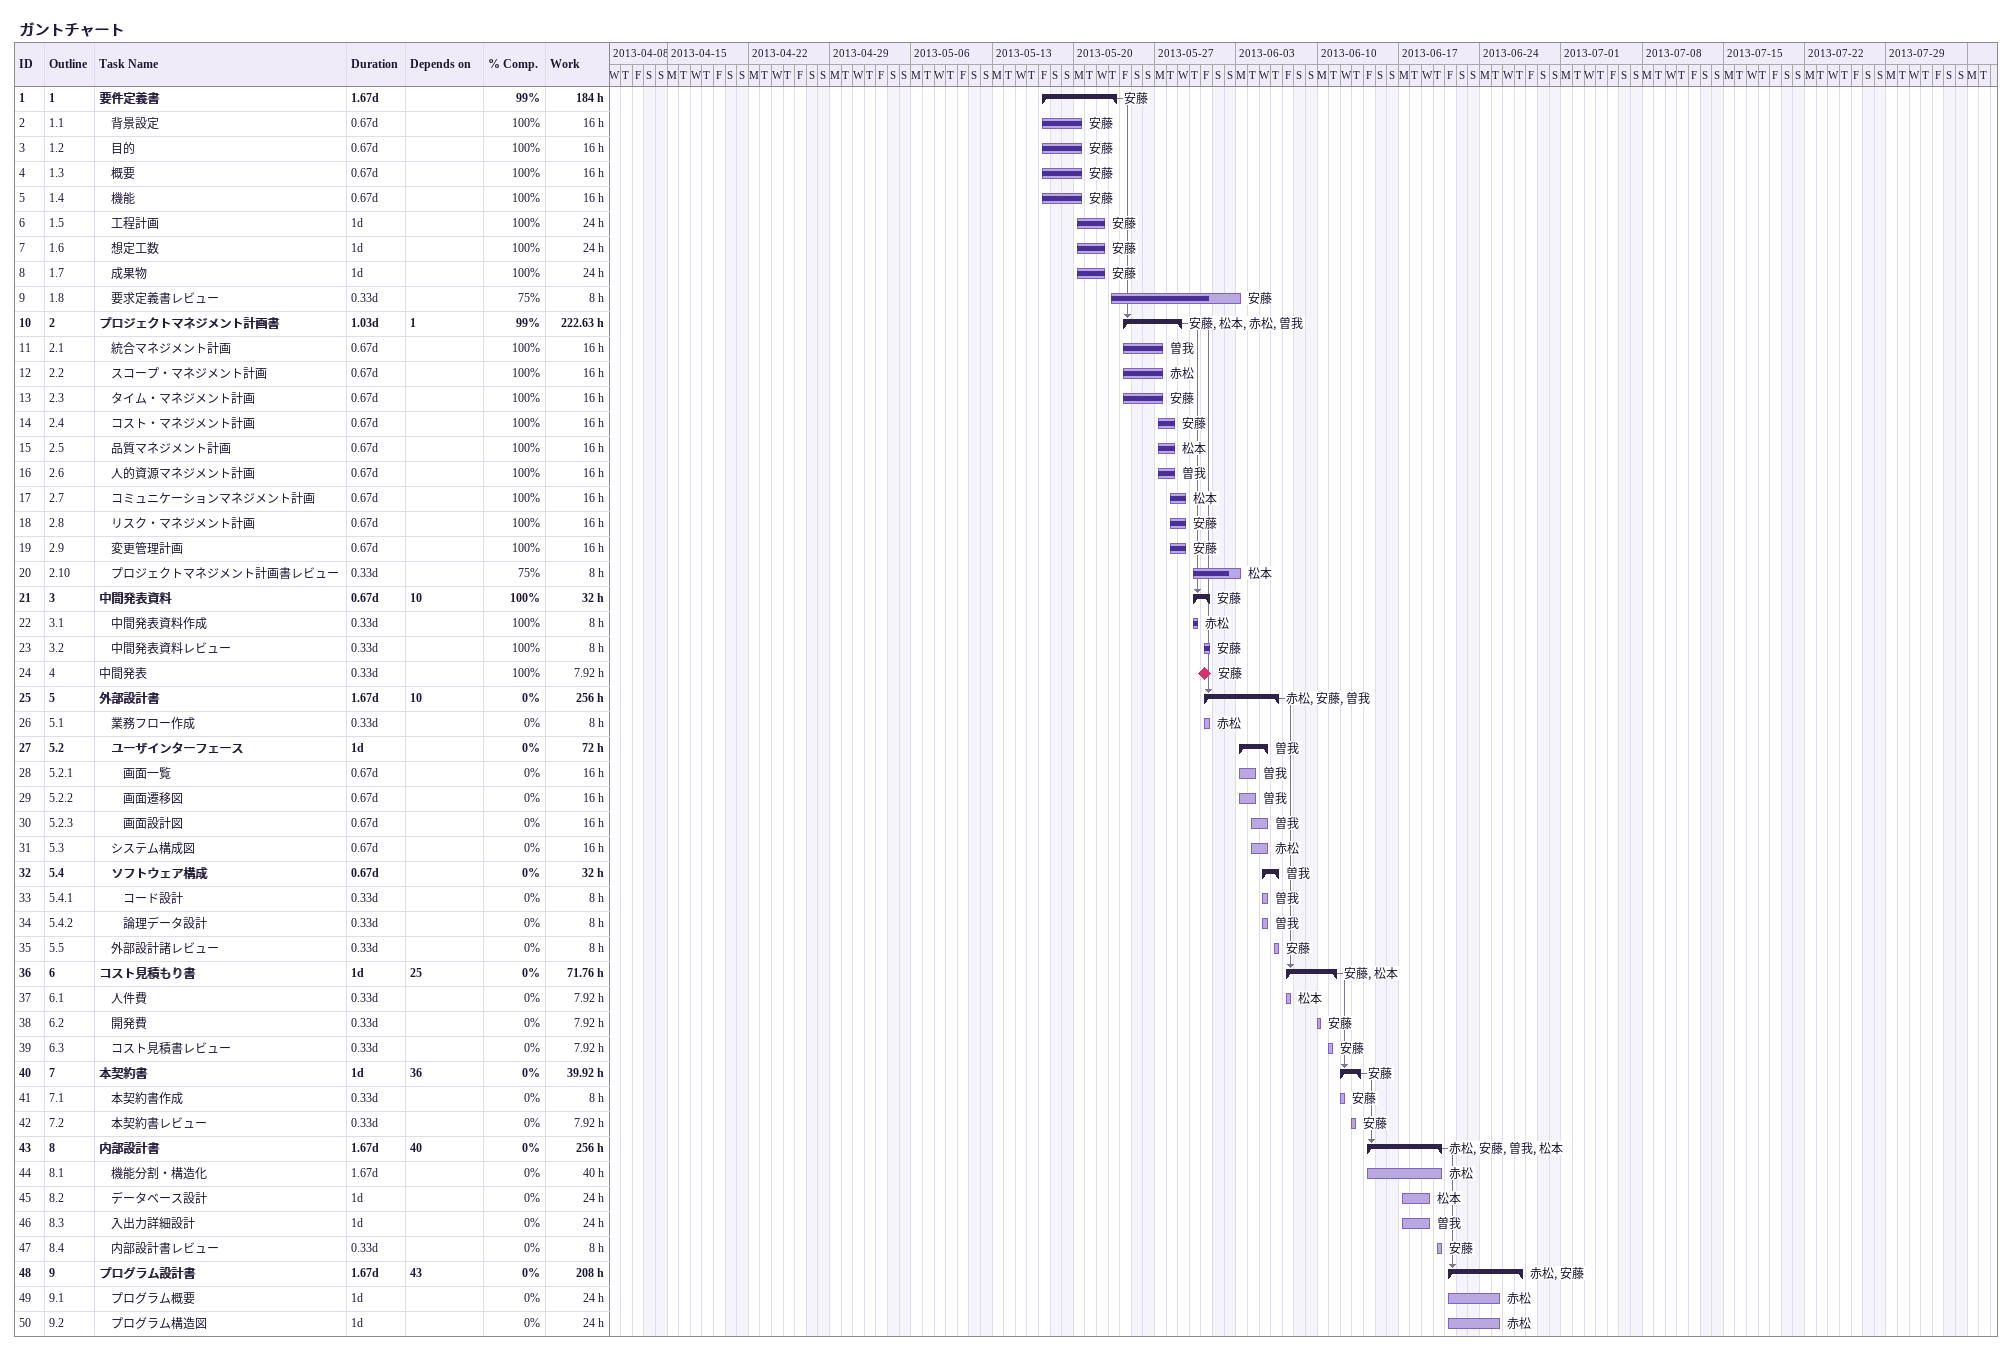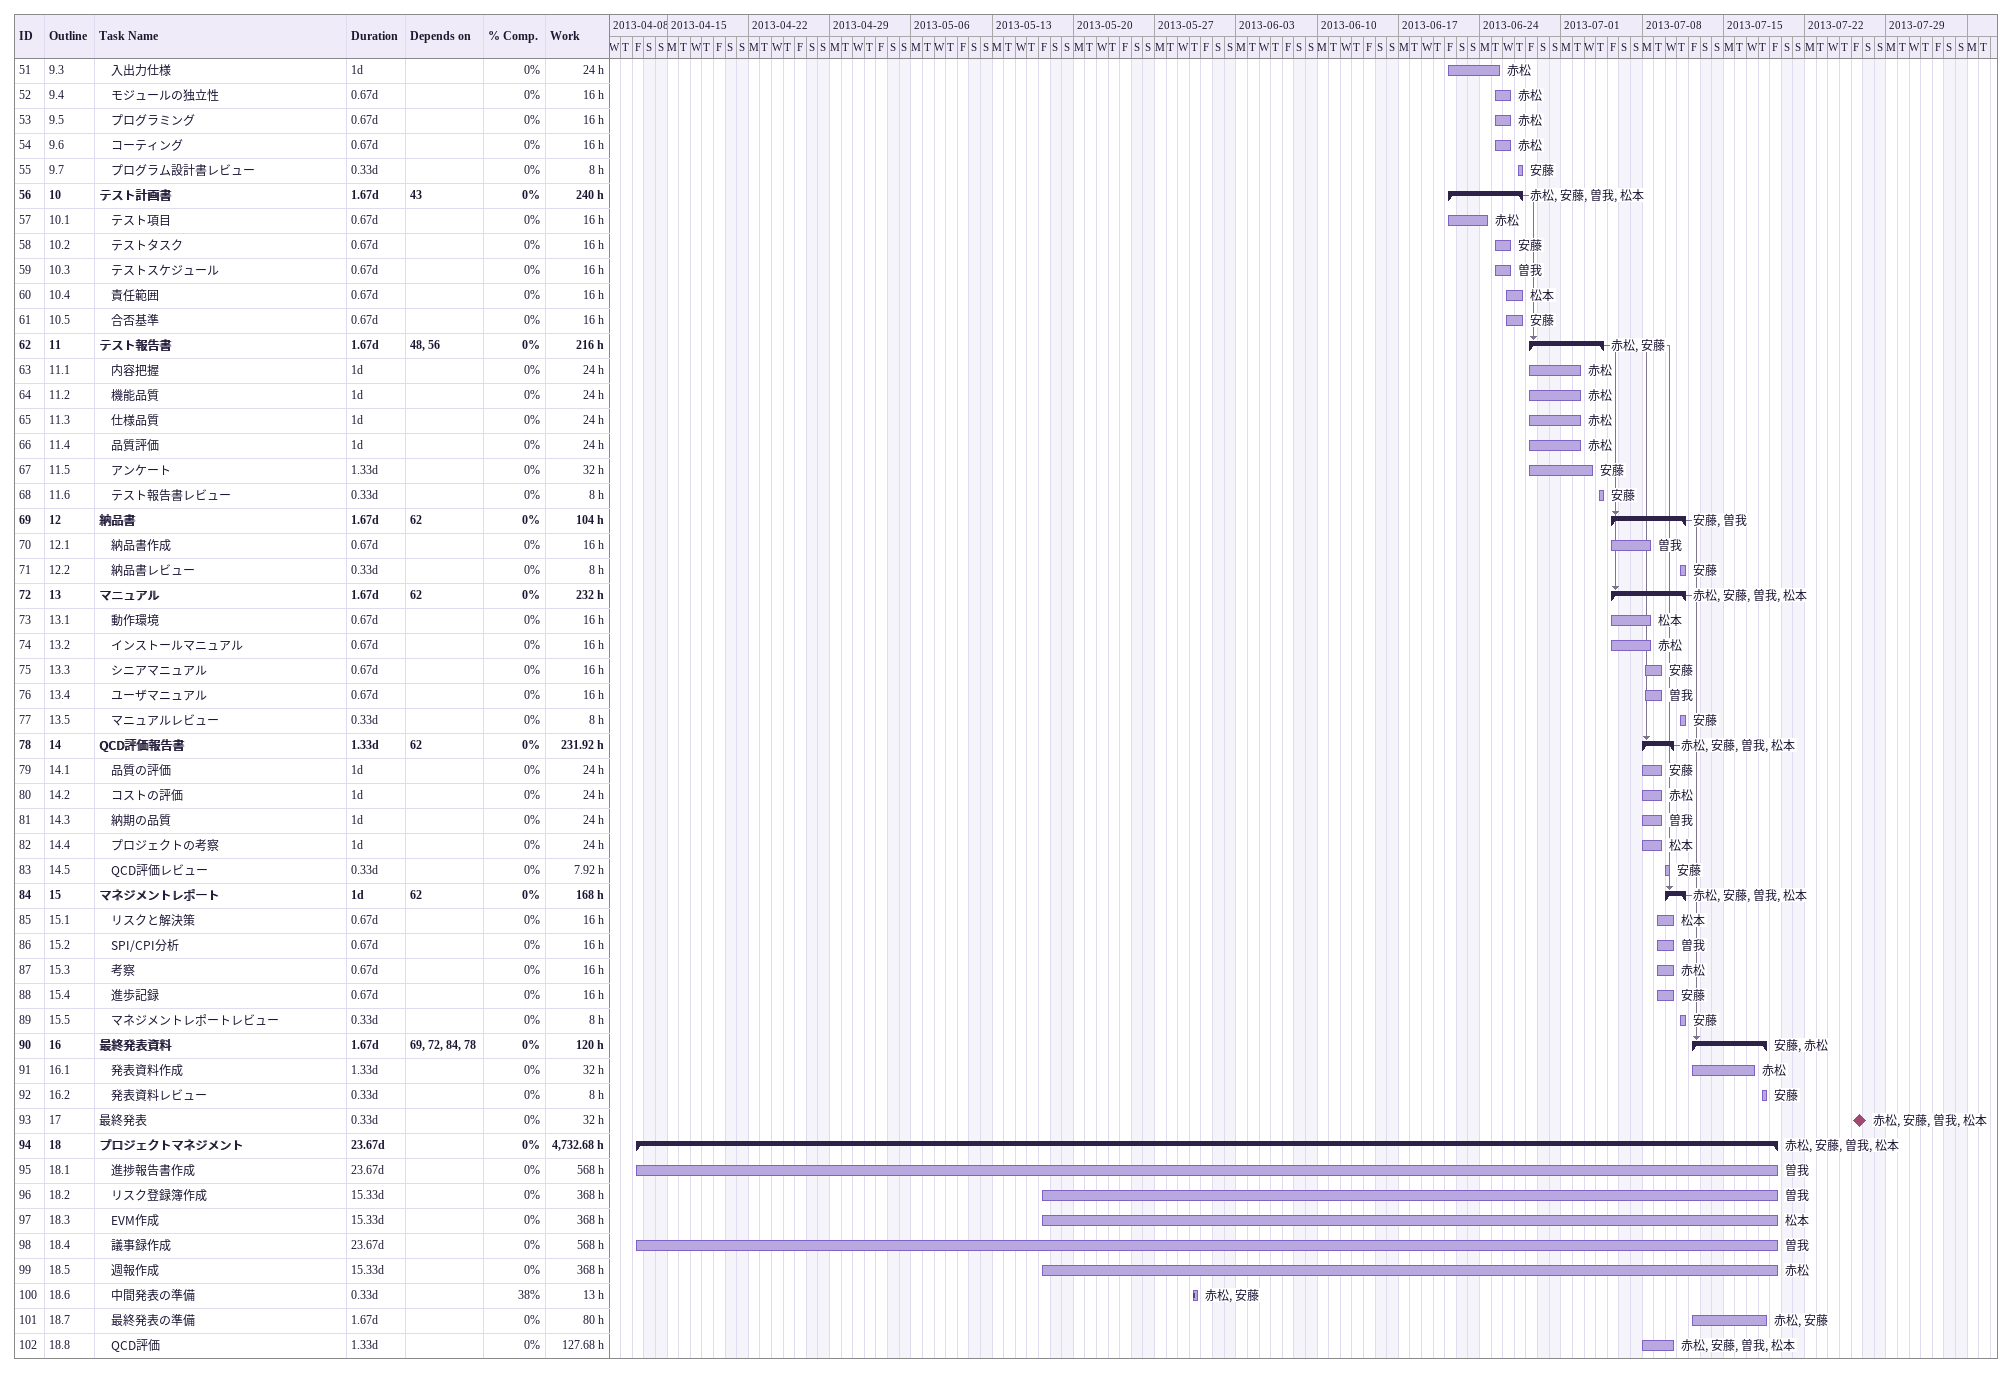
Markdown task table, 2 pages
ガントチャート

| ID | WBS | Task | Duration | Start | Finish | Predecessors | Resources | % complete | Work (h) |
|---|---|---|---|---|---|---|---|---|---|
| 1 | 1 | **要件定義書** | 1.67d | 2013-05-17 | 2013-05-23 |  | 安藤 | 99 | 184 |
| 2 | 1.1 | 背景設定 | 0.67d | 2013-05-17 | 2013-05-20 |  | 安藤 | 100 | 16 |
| 3 | 1.2 | 目的 | 0.67d | 2013-05-17 | 2013-05-20 |  | 安藤 | 100 | 16 |
| 4 | 1.3 | 概要 | 0.67d | 2013-05-17 | 2013-05-20 |  | 安藤 | 100 | 16 |
| 5 | 1.4 | 機能 | 0.67d | 2013-05-17 | 2013-05-20 |  | 安藤 | 100 | 16 |
| 6 | 1.5 | 工程計画 | 1d | 2013-05-20 | 2013-05-22 |  | 安藤 | 100 | 24 |
| 7 | 1.6 | 想定工数 | 1d | 2013-05-20 | 2013-05-22 |  | 安藤 | 100 | 24 |
| 8 | 1.7 | 成果物 | 1d | 2013-05-20 | 2013-05-22 |  | 安藤 | 100 | 24 |
| 9 | 1.8 | 要求定義書レビュー | 0.33d | 2013-05-23 | 2013-06-03 |  | 安藤 | 75 | 8 |
| 10 | 2 | **プロジェクトマネジメント計画書** | 1.03d | 2013-05-24 | 2013-05-29 | 1 | 安藤, 松本, 赤松, 曽我 | 99 | 222.63 |
| 11 | 2.1 | 統合マネジメント計画 | 0.67d | 2013-05-24 | 2013-05-27 |  | 曽我 | 100 | 16 |
| 12 | 2.2 | スコープ・マネジメント計画 | 0.67d | 2013-05-24 | 2013-05-27 |  | 赤松 | 100 | 16 |
| 13 | 2.3 | タイム・マネジメント計画 | 0.67d | 2013-05-24 | 2013-05-27 |  | 安藤 | 100 | 16 |
| 14 | 2.4 | コスト・マネジメント計画 | 0.67d | 2013-05-27 | 2013-05-28 |  | 安藤 | 100 | 16 |
| 15 | 2.5 | 品質マネジメント計画 | 0.67d | 2013-05-27 | 2013-05-28 |  | 松本 | 100 | 16 |
| 16 | 2.6 | 人的資源マネジメント計画 | 0.67d | 2013-05-27 | 2013-05-28 |  | 曽我 | 100 | 16 |
| 17 | 2.7 | コミュニケーションマネジメント計画 | 0.67d | 2013-05-28 | 2013-05-29 |  | 松本 | 100 | 16 |
| 18 | 2.8 | リスク・マネジメント計画 | 0.67d | 2013-05-28 | 2013-05-29 |  | 安藤 | 100 | 16 |
| 19 | 2.9 | 変更管理計画 | 0.67d | 2013-05-28 | 2013-05-29 |  | 安藤 | 100 | 16 |
| 20 | 2.10 | プロジェクトマネジメント計画書レビュー | 0.33d | 2013-05-30 | 2013-06-03 |  | 松本 | 75 | 8 |
| 21 | 3 | **中間発表資料** | 0.67d | 2013-05-30 | 2013-05-31 | 10 | 安藤 | 100 | 32 |
| 22 | 3.1 | 中間発表資料作成 | 0.33d | 2013-05-30 | 2013-05-30 |  | 赤松 | 100 | 8 |
| 23 | 3.2 | 中間発表資料レビュー | 0.33d | 2013-05-31 | 2013-05-31 |  | 安藤 | 100 | 8 |
| 24 | 4 | 中間発表 | 0.33d | 2013-05-31 | 2013-05-31 |  | 安藤 | 100 | 7.92 |
| 25 | 5 | **外部設計書** | 1.67d | 2013-05-31 | 2013-06-06 | 10 | 赤松, 安藤, 曽我 | 0 | 256 |
| 26 | 5.1 | 業務フロー作成 | 0.33d | 2013-05-31 | 2013-05-31 |  | 赤松 | 0 | 8 |
| 27 | 5.2 | **ユーザインターフェース** | 1d | 2013-06-03 | 2013-06-05 |  | 曽我 | 0 | 72 |
| 28 | 5.2.1 | 画面一覧 | 0.67d | 2013-06-03 | 2013-06-04 |  | 曽我 | 0 | 16 |
| 29 | 5.2.2 | 画面遷移図 | 0.67d | 2013-06-03 | 2013-06-04 |  | 曽我 | 0 | 16 |
| 30 | 5.2.3 | 画面設計図 | 0.67d | 2013-06-04 | 2013-06-05 |  | 曽我 | 0 | 16 |
| 31 | 5.3 | システム構成図 | 0.67d | 2013-06-04 | 2013-06-05 |  | 赤松 | 0 | 16 |
| 32 | 5.4 | **ソフトウェア構成** | 0.67d | 2013-06-05 | 2013-06-06 |  | 曽我 | 0 | 32 |
| 33 | 5.4.1 | コード設計 | 0.33d | 2013-06-05 | 2013-06-05 |  | 曽我 | 0 | 8 |
| 34 | 5.4.2 | 論理データ設計 | 0.33d | 2013-06-05 | 2013-06-05 |  | 曽我 | 0 | 8 |
| 35 | 5.5 | 外部設計諸レビュー | 0.33d | 2013-06-06 | 2013-06-06 |  | 安藤 | 0 | 8 |
| 36 | 6 | **コスト見積もり書** | 1d | 2013-06-07 | 2013-06-11 | 25 | 安藤, 松本 | 0 | 71.76 |
| 37 | 6.1 | 人件費 | 0.33d | 2013-06-07 | 2013-06-07 |  | 松本 | 0 | 7.92 |
| 38 | 6.2 | 開発費 | 0.33d | 2013-06-10 | 2013-06-10 |  | 安藤 | 0 | 7.92 |
| 39 | 6.3 | コスト見積書レビュー | 0.33d | 2013-06-11 | 2013-06-11 |  | 安藤 | 0 | 7.92 |
| 40 | 7 | **本契約書** | 1d | 2013-06-12 | 2013-06-13 | 36 | 安藤 | 0 | 39.92 |
| 41 | 7.1 | 本契約書作成 | 0.33d | 2013-06-12 | 2013-06-12 |  | 安藤 | 0 | 8 |
| 42 | 7.2 | 本契約書レビュー | 0.33d | 2013-06-13 | 2013-06-13 |  | 安藤 | 0 | 7.92 |
| 43 | 8 | **内部設計書** | 1.67d | 2013-06-14 | 2013-06-20 | 40 | 赤松, 安藤, 曽我, 松本 | 0 | 256 |
| 44 | 8.1 | 機能分割・構造化 | 1.67d | 2013-06-14 | 2013-06-20 |  | 赤松 | 0 | 40 |
| 45 | 8.2 | データベース設計 | 1d | 2013-06-17 | 2013-06-19 |  | 松本 | 0 | 24 |
| 46 | 8.3 | 入出力詳細設計 | 1d | 2013-06-17 | 2013-06-19 |  | 曽我 | 0 | 24 |
| 47 | 8.4 | 内部設計書レビュー | 0.33d | 2013-06-20 | 2013-06-20 |  | 安藤 | 0 | 8 |
| 48 | 9 | **プログラム設計書** | 1.67d | 2013-06-21 | 2013-06-27 | 43 | 赤松, 安藤 | 0 | 208 |
| 49 | 9.1 | プログラム概要 | 1d | 2013-06-21 | 2013-06-25 |  | 赤松 | 0 | 24 |
| 50 | 9.2 | プログラム構造図 | 1d | 2013-06-21 | 2013-06-25 |  | 赤松 | 0 | 24 |
| 51 | 9.3 | 入出力仕様 | 1d | 2013-06-21 | 2013-06-25 |  | 赤松 | 0 | 24 |
| 52 | 9.4 | モジュールの独立性 | 0.67d | 2013-06-25 | 2013-06-26 |  | 赤松 | 0 | 16 |
| 53 | 9.5 | プログラミング | 0.67d | 2013-06-25 | 2013-06-26 |  | 赤松 | 0 | 16 |
| 54 | 9.6 | コーティング | 0.67d | 2013-06-25 | 2013-06-26 |  | 赤松 | 0 | 16 |
| 55 | 9.7 | プログラム設計書レビュー | 0.33d | 2013-06-27 | 2013-06-27 |  | 安藤 | 0 | 8 |
| 56 | 10 | **テスト計画書** | 1.67d | 2013-06-21 | 2013-06-27 | 43 | 赤松, 安藤, 曽我, 松本 | 0 | 240 |
| 57 | 10.1 | テスト項目 | 0.67d | 2013-06-21 | 2013-06-24 |  | 赤松 | 0 | 16 |
| 58 | 10.2 | テストタスク | 0.67d | 2013-06-25 | 2013-06-26 |  | 安藤 | 0 | 16 |
| 59 | 10.3 | テストスケジュール | 0.67d | 2013-06-25 | 2013-06-26 |  | 曽我 | 0 | 16 |
| 60 | 10.4 | 責任範囲 | 0.67d | 2013-06-26 | 2013-06-27 |  | 松本 | 0 | 16 |
| 61 | 10.5 | 合否基準 | 0.67d | 2013-06-26 | 2013-06-27 |  | 安藤 | 0 | 16 |
| 62 | 11 | **テスト報告書** | 1.67d | 2013-06-28 | 2013-07-04 | 48, 56 | 赤松, 安藤 | 0 | 216 |
| 63 | 11.1 | 内容把握 | 1d | 2013-06-28 | 2013-07-02 |  | 赤松 | 0 | 24 |
| 64 | 11.2 | 機能品質 | 1d | 2013-06-28 | 2013-07-02 |  | 赤松 | 0 | 24 |
| 65 | 11.3 | 仕様品質 | 1d | 2013-06-28 | 2013-07-02 |  | 赤松 | 0 | 24 |
| 66 | 11.4 | 品質評価 | 1d | 2013-06-28 | 2013-07-02 |  | 赤松 | 0 | 24 |
| 67 | 11.5 | アンケート | 1.33d | 2013-06-28 | 2013-07-03 |  | 安藤 | 0 | 32 |
| 68 | 11.6 | テスト報告書レビュー | 0.33d | 2013-07-04 | 2013-07-04 |  | 安藤 | 0 | 8 |
| 69 | 12 | **納品書** | 1.67d | 2013-07-05 | 2013-07-11 | 62 | 安藤, 曽我 | 0 | 104 |
| 70 | 12.1 | 納品書作成 | 0.67d | 2013-07-05 | 2013-07-08 |  | 曽我 | 0 | 16 |
| 71 | 12.2 | 納品書レビュー | 0.33d | 2013-07-11 | 2013-07-11 |  | 安藤 | 0 | 8 |
| 72 | 13 | **マニュアル** | 1.67d | 2013-07-05 | 2013-07-11 | 62 | 赤松, 安藤, 曽我, 松本 | 0 | 232 |
| 73 | 13.1 | 動作環境 | 0.67d | 2013-07-05 | 2013-07-08 |  | 松本 | 0 | 16 |
| 74 | 13.2 | インストールマニュアル | 0.67d | 2013-07-05 | 2013-07-08 |  | 赤松 | 0 | 16 |
| 75 | 13.3 | シニアマニュアル | 0.67d | 2013-07-08 | 2013-07-09 |  | 安藤 | 0 | 16 |
| 76 | 13.4 | ユーザマニュアル | 0.67d | 2013-07-08 | 2013-07-09 |  | 曽我 | 0 | 16 |
| 77 | 13.5 | マニュアルレビュー | 0.33d | 2013-07-11 | 2013-07-11 |  | 安藤 | 0 | 8 |
| 78 | 14 | **QCD評価報告書** | 1.33d | 2013-07-08 | 2013-07-10 | 62 | 赤松, 安藤, 曽我, 松本 | 0 | 231.92 |
| 79 | 14.1 | 品質の評価 | 1d | 2013-07-08 | 2013-07-09 |  | 安藤 | 0 | 24 |
| 80 | 14.2 | コストの評価 | 1d | 2013-07-08 | 2013-07-09 |  | 赤松 | 0 | 24 |
| 81 | 14.3 | 納期の品質 | 1d | 2013-07-08 | 2013-07-09 |  | 曽我 | 0 | 24 |
| 82 | 14.4 | プロジェクトの考察 | 1d | 2013-07-08 | 2013-07-09 |  | 松本 | 0 | 24 |
| 83 | 14.5 | QCD評価レビュー | 0.33d | 2013-07-10 | 2013-07-10 |  | 安藤 | 0 | 7.92 |
| 84 | 15 | **マネジメントレポート** | 1d | 2013-07-10 | 2013-07-11 | 62 | 赤松, 安藤, 曽我, 松本 | 0 | 168 |
| 85 | 15.1 | リスクと解決策 | 0.67d | 2013-07-09 | 2013-07-10 |  | 松本 | 0 | 16 |
| 86 | 15.2 | SPI/CPI分析 | 0.67d | 2013-07-09 | 2013-07-10 |  | 曽我 | 0 | 16 |
| 87 | 15.3 | 考察 | 0.67d | 2013-07-09 | 2013-07-10 |  | 赤松 | 0 | 16 |
| 88 | 15.4 | 進歩記録 | 0.67d | 2013-07-09 | 2013-07-10 |  | 安藤 | 0 | 16 |
| 89 | 15.5 | マネジメントレポートレビュー | 0.33d | 2013-07-11 | 2013-07-11 |  | 安藤 | 0 | 8 |
| 90 | 16 | **最終発表資料** | 1.67d | 2013-07-12 | 2013-07-18 | 69, 72, 84, 78 | 安藤, 赤松 | 0 | 120 |
| 91 | 16.1 | 発表資料作成 | 1.33d | 2013-07-12 | 2013-07-17 |  | 赤松 | 0 | 32 |
| 92 | 16.2 | 発表資料レビュー | 0.33d | 2013-07-18 | 2013-07-18 |  | 安藤 | 0 | 8 |
| 93 | 17 | 最終発表 | 0.33d | 2013-07-26 | 2013-07-26 |  | 赤松, 安藤, 曽我, 松本 | 0 | 32 |
| 94 | 18 | **プロジェクトマネジメント** | 23.67d | 2013-04-12 | 2013-07-19 |  | 赤松, 安藤, 曽我, 松本 | 0 | 4732.68 |
| 95 | 18.1 | 進捗報告書作成 | 23.67d | 2013-04-12 | 2013-07-19 |  | 曽我 | 0 | 568 |
| 96 | 18.2 | リスク登録簿作成 | 15.33d | 2013-05-17 | 2013-07-19 |  | 曽我 | 0 | 368 |
| 97 | 18.3 | EVM作成 | 15.33d | 2013-05-17 | 2013-07-19 |  | 松本 | 0 | 368 |
| 98 | 18.4 | 議事録作成 | 23.67d | 2013-04-12 | 2013-07-19 |  | 曽我 | 0 | 568 |
| 99 | 18.5 | 週報作成 | 15.33d | 2013-05-17 | 2013-07-19 |  | 赤松 | 0 | 368 |
| 100 | 18.6 | 中間発表の準備 | 0.33d | 2013-05-30 | 2013-05-30 |  | 赤松, 安藤 | 38 | 13 |
| 101 | 18.7 | 最終発表の準備 | 1.67d | 2013-07-12 | 2013-07-18 |  | 赤松, 安藤 | 0 | 80 |
| 102 | 18.8 | QCD評価 | 1.33d | 2013-07-08 | 2013-07-10 |  | 赤松, 安藤, 曽我, 松本 | 0 | 127.68 |
